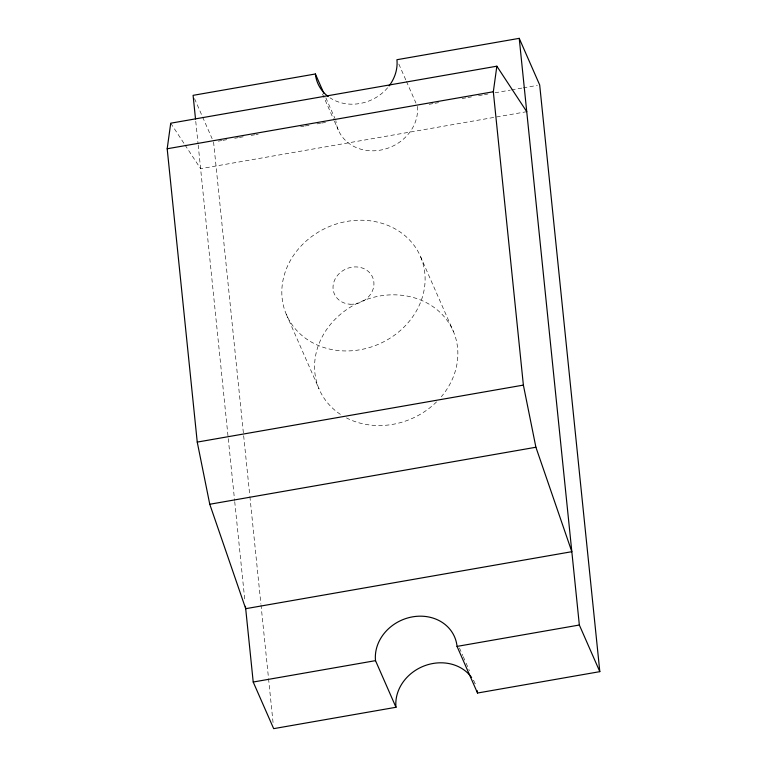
<?xml version="1.0" encoding="UTF-8"?>
<svg xmlns="http://www.w3.org/2000/svg" width="767" height="767" viewBox="0 0 767 767"><rect width="100%" height="100%" fill="white"/><g stroke="black" fill="none" stroke-linecap="round" stroke-linejoin="round"><path stroke-width="0.58" stroke-dasharray="3.83 2.88" d="M218.259 141.157L221.788 140.534M222.967 140.332L227.674 139.508M234.731 138.281L238.249 137.657M239.429 137.456L244.136 136.631M251.192 135.404L254.721 134.781M255.89 134.58L258.249 134.167M300.578 126.766L304.106 126.152M305.285 125.941L309.983 125.126M317.039 123.89L320.568 123.276M321.747 123.065L326.454 122.25M429.156 104.293L433.854 103.478M435.033 103.267L438.561 102.653M462.079 98.54L466.787 97.716M467.956 97.514L471.484 96.901M478.541 95.664L483.248 94.84M484.428 94.638L487.946 94.015M495.003 92.788L510.295 90.113M511.474 89.912L522.049 88.061M523.228 87.85L537.341 85.386M526.737 111.685L200.609 168.682L185.01 144.953M170.725 123.199L184.368 143.966M398.83 64.064L405.973 80.324M406.443 81.407L415.963 103.094M420.68 256.935A73.066 63.776 -23.7 0 1 341.353 350.797A73.066 63.776 -23.7 0 1 298.373 249.026A73.066 63.776 -23.7 0 1 420.68 256.935L453.431 331.536M325.86 97.831L334.911 118.434M322.514 94.063L333.933 120.093M334.412 121.176L338.218 129.853M459.443 647.99L462.779 655.584M463.249 656.667L465.636 662.094M466.106 663.177L469.442 670.761M473.728 680.521L475.147 683.781A41.754 36.442 -23.7 0 0 473.584 680.569M194.521 98.607L202.133 115.951M202.613 117.035L212.133 138.722M286.264 314.24L319.005 388.84M213.562 141.981L249.774 495.405M249.898 496.594L260.876 603.696M261.001 604.885L268.431 677.482M268.555 678.67L273.311 725.083M195.758 121.368L198.059 143.841M198.183 145.03L228.144 437.449M228.269 438.638L234.606 500.477M234.731 501.666L244.961 601.558M417.392 106.354A41.754 36.442 -23.7 0 1 380.384 150.14A41.754 36.442 -23.7 0 1 335.86 120.601M387.642 87.735A41.754 36.442 -23.7 0 1 329.992 97.812M340.423 414.381A73.066 63.776 -23.7 0 1 331.123 323.626A73.066 63.776 -23.7 0 1 432.013 305.995A73.066 63.776 -23.7 0 1 441.313 396.74M436.567 401.87A73.066 63.776 -23.7 0 1 346.425 417.9M350.011 304.211A20.872 18.226 -23.7 0 0 372.676 277.395A20.872 18.226 -23.7 0 0 337.729 275.142A20.872 18.226 -23.7 0 0 350.011 304.211"/><path stroke-width="1.15" d="M496.853 66.192L493.325 91.762L523.382 385.101L535.903 447.247L571.827 551.694L245.699 608.691L209.765 504.255L197.244 442.099L167.187 148.769L170.725 123.199L496.853 66.192L526.737 111.685M328.209 96.556A41.754 36.442 -23.7 0 1 315.39 73.977L193.092 95.348L195.518 119.01M245.45 606.313L253.215 682.026L375.514 660.646A41.754 36.442 -23.7 0 1 412.521 616.86A41.754 36.442 -23.7 0 1 457.046 646.399L477.515 693.023L599.813 671.652L539.69 84.974L519.23 38.35L396.923 59.721A41.754 36.442 -23.7 0 1 389.099 85.914M167.187 148.769L493.325 91.762M197.244 442.099L523.382 385.101M209.765 504.255L535.903 447.247M457.046 646.399L579.344 625.019L599.813 671.652M471.638 677.529A41.754 36.442 -23.7 0 0 423.825 666.063A41.754 36.442 -23.7 0 0 395.983 707.279L273.675 728.65L253.215 682.026M315.39 73.977L323.962 93.497M375.514 660.646L395.983 707.279M519.23 38.35L579.344 625.019M477.179 690.655A41.754 36.442 -23.7 0 1 477.515 693.023"/></g></svg>
